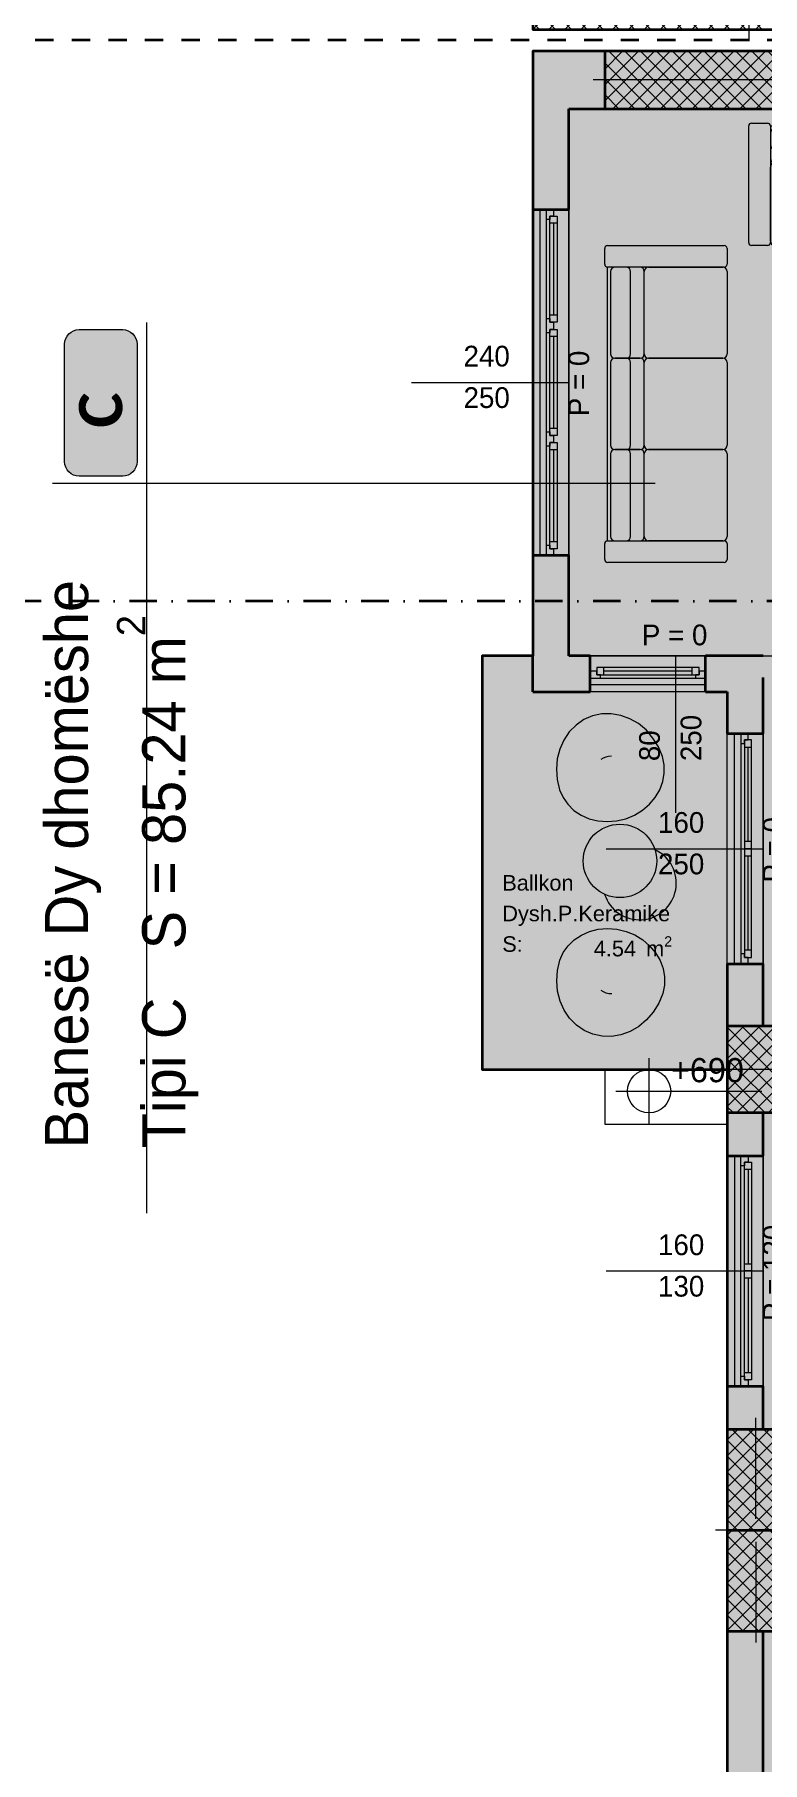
# Model space of a CAD drawing. Header units: millimetres. Extents: x 172821 to 253959, y -36092 to 17885.
# Drawn here: x 197003 to 202056, y -22148 to -10151 of the extents above; entities that cross this region are included whole.
import ezdxf
from ezdxf.enums import TextEntityAlignment as Align

# ---------------------------------------------------------------- set-up
doc = ezdxf.new("R2010")
doc.units = ezdxf.units.MM
doc.header["$MEASUREMENT"] = 0
doc.linetypes.add('Dashed', pattern=[254, 127, -127])
doc.linetypes.add('Dot & Dashed', pattern=[402.166657, 190.5, -105.833333, 0, -105.833324])
for name, color, linetype, lineweight in [('2D Drafting - General_Pen_No__6', 5, 'Continuous', 35), ('A - Fasada Ventiluese_Pen_No__1', 7, 'Continuous', 13), ('A - Fill zone_Pen_No__101', 252, 'Continuous', 13), ('A - Fill zone_Pen_No__2', 8, 'Continuous', 15), ('A - Fill zone_Pen_No__22', 8, 'Continuous', 35), ('A - Mobilimi_Pen_No__101', 252, 'Continuous', 13), ('A - Mobilimi_Pen_No__18', 9, 'Continuous', 15), ('A - Muret_Pen_No__22', 8, 'Continuous', 35), ('A - Pllaka meskatit_Pen_No__121', 255, 'Continuous', 0), ('A - Pllaka meskatit_Pen_No__22', 8, 'Continuous', 35), ('A - Shtyllat_Pen_No__101', 252, 'Continuous', 13), ('A - Shtyllat_Pen_No__22', 8, 'Continuous', 35), ('Annotation - Text_Pen_No__10', 134, 'Continuous', 18), ('ARCHICAD Windows_Pen_No__101', 252, 'Continuous', 13), ('ARCHICAD Windows_Pen_No__22', 8, 'Continuous', 35), ('ARCHICAD Zone Stamps_Pen_No__101', 252, 'Continuous', 13)]:
    doc.layers.add(name, color=color, linetype=linetype, lineweight=lineweight)
for name, color, linetype, lineweight, true_color in [('2D Drafting - General_Pen_No__61', 7, 'Continuous', 20, 0x6a6a6a), ('A - Dimensionimi_Pen_No__156', 7, 'Continuous', 20, 0x54689e), ('A - Fill zone_Pen_No__102', 7, 'Continuous', 13, 0xcccccc), ('A - Fill zone_Pen_No__109', 7, 'Continuous', 13, 0xb4e4dc), ('A - Fill zone_Pen_No__255', 7, 'Continuous', 13, 0xe8e8e8), ('A - Muret_Pen_No__82', 7, 'Continuous', 20, 0xaaaaaa), ('ARCHICAD Window Markers_Pen_No__111', 7, 'Continuous', 13, 0xccccff), ('ARCHICAD Windows_Pen_No__102', 7, 'Continuous', 13, 0xcccccc), ('Marker - Section_Pen_No__8', 7, 'Continuous', 35, 0xa80f02), ('Model Unit - Zone_Pen_No__102', 7, 'Continuous', 13, 0xcccccc)]:
    doc.layers.add(name, color=color, linetype=linetype, lineweight=lineweight, true_color=true_color)
for name, color, linetype in [('A - Muret', 7, 'Continuous'), ('A - Pllaka meskatit', 7, 'Continuous'), ('A - Shtyllat', 7, 'Continuous'), ('ARCHICAD Window Markers', 7, 'Continuous'), ('ARCHICAD Windows', 7, 'Continuous'), ('Marker - Section', 7, 'Continuous'), ('Model Unit - Zone', 7, 'Continuous')]:
    doc.layers.add(name, color=color, linetype=linetype)
doc.styles.add('GENERATED_STYLE_1', font='GOTHIC.TTF')
doc.styles.add('GENERATED_STYLE_2', font='arial.ttf')
doc.styles.add('GENERATED_STYLE_5', font='calibri.ttf')
pattern_1 = [(45, (0, 0), (-55.154327, 55.154327), []), (135, (0, 0), (55.154327, 55.154327), [])]

# ---------------------------------------------------------------- blocks, each defined once
blk = doc.blocks.new('Slab_2', base_point=(200111, -17336))
at = {"layer": 'A - Pllaka meskatit_Pen_No__121', "color": 255, "linetype": 'Continuous', "lineweight": 0, "flags": 128}
blk.add_lwpolyline([(200111, -17336), (201811, -17336), (201811, -27491), (208931, -27491), (208931, -25185), (213281, -25185), (213281, -24348), (216161, -24348), (219611, -24348), (219611, -19536), (219611, -17236), (219611, -15266), (220011, -15266), (220011, -11609), (218411, -11609), (218411, -10266), (200461, -10266), (200461, -14466), (200111, -14466)], close=True, dxfattribs=at)
blk = doc.blocks.new('Ballkon_Dysh.P.Keramike_12', base_point=(200821, -16220))
at = {"layer": 'ARCHICAD Zone Stamps_Pen_No__101', "color": 252, "lineweight": 13, "insert": (200885, -16412), "char_height": 108, "attachment_point": 1, "style": 'GENERATED_STYLE_2'}
blk.add_mtext('\\A1;{\\pql;\\pt0,6060;\\fArial|b0|i0|c0|p34;4.54\\fArial|b0|i0|c0|p34;\\A1{\\H.66x;\\S^  ;}\\fArial|b0|i0|c0|p34; m\\fArial|b0|i0|c0|p34;\\A1{\\H.66x;\\S2^  ;}}', dxfattribs=at)
at = {"layer": 'ARCHICAD Zone Stamps_Pen_No__101', "color": 252, "lineweight": 13, "style": 'GENERATED_STYLE_2'}
for tag, p in [('ROOM_NAME', (200250, -15987)), ('DUMMY_849', (201391, -15963)), ('DUMMY_850', (201391, -16175)), ('ROOM_NUMBER', (200250, -16200)), ('measuredAreaCode', (200250, -16412))]:
    blk.add_attdef(tag, text='', height=108, dxfattribs=at).set_placement(p, align=Align.TOP_LEFT)
blk = doc.blocks.new('Slab_6', base_point=(200111, -17336))
at = {"layer": 'A - Pllaka meskatit_Pen_No__22', "color": 8, "linetype": 'Continuous', "lineweight": 35, "flags": 128}
blk.add_lwpolyline([(200111, -17336), (201811, -17336), (201811, -27491), (208931, -27491), (208931, -25185), (213281, -25185), (213281, -24348), (216161, -24348), (219611, -24348), (219611, -19536), (219611, -17236), (219611, -15266), (220011, -15266), (220011, -11609), (218411, -11609), (218411, -10266), (200461, -10266), (200461, -14466), (200111, -14466)], close=True, dxfattribs=at)
blk = doc.blocks.new('Wall_58', base_point=(200461, -10266))
at = {"layer": 'A - Muret_Pen_No__82', "linetype": 'Continuous', "lineweight": 0, "true_color": 0xd4d4d4}
for points in [[(200711, -10666), (200461, -10266), (200461, -10666)], [(200461, -10266), (200711, -10666), (200711, -10266)], [(200711, -10666), (200961, -10666), (200961, -10266), (200711, -10266)]]:
    blk.add_hatch(color=254, dxfattribs=at).paths.add_polyline_path(points)
at = {"layer": 'A - Muret_Pen_No__22', "color": 8, "linetype": 'Continuous', "lineweight": 35, "flags": 128}
for points in [[(200461, -10266), (200461, -10666)], [(200961, -10266), (200461, -10266)], [(200711, -10666), (200961, -10666)]]:
    blk.add_lwpolyline(points, dxfattribs=at)
blk = doc.blocks.new('Double Sash Window 25')
at = {"layer": 'ARCHICAD Windows_Pen_No__101', "color": 252, "linetype": 'Continuous', "lineweight": 13}
for p, q in [((-800, 105), (800, 105)), ((800, 105), (-800, 105)), ((-800, 105), (-800, -95)), ((-800, 0), (-800, 105)), ((-800, 0), (-755, 0)), ((-800, -50), (-800, 0)), ((-800, -50), (-800, 0)), ((-755, 25), (-705, 25)), ((-755, -25), (-755, 25)), ((-755, 0), (-755, -25)), ((-705, 25), (-50, 25)), ((-705, 25), (-705, -25)), ((-705, 25), (-50, 25)), ((-705, 0), (-50, 0)), ((-50, -25), (-50, 25)), ((-50, 25), (0, 25)), ((0, 25), (0, -25)), ((0, 25), (50, 25)), ((0, -25), (0, 25)), ((50, 25), (705, 25)), ((50, 25), (50, -25)), ((50, 25), (705, 25)), ((50, 0), (705, 0)), ((705, -25), (705, 25)), ((705, 25), (755, 25)), ((755, 25), (755, -25)), ((755, -25), (755, 0)), ((755, 0), (800, 0)), ((800, -95), (800, 105)), ((800, 0), (800, 105)), ((800, -50), (800, 0)), ((800, -50), (800, 0)), ((-730, -50), (-800, -50)), ((-800, -145), (-800, -50)), ((-800, -95), (800, -95)), ((-755, -25), (-730, -25)), ((-705, -25), (-755, -25)), ((-730, -25), (-730, -50)), ((0, -50), (-730, -50)), ((-50, -25), (-705, -25)), ((0, -25), (-50, -25)), ((50, -25), (0, -25)), ((730, -50), (0, -50)), ((705, -25), (50, -25)), ((755, -25), (705, -25)), ((730, -50), (730, -25)), ((730, -25), (755, -25)), ((800, -50), (730, -50)), ((800, -145), (800, -50)), ((-800, -145), (800, -145))]:
    blk.add_line(p, q, dxfattribs=at)
blk = doc.blocks.new('W Marker 25_18')
at = {"layer": 'ARCHICAD Window Markers_Pen_No__111', "color": 254, "linetype": 'Continuous', "lineweight": 13, "true_color": 0xccccff}
blk.add_line((0, -1090), (0, 0), dxfattribs=at)
at = {"layer": 'ARCHICAD Window Markers_Pen_No__111', "color": 254, "lineweight": 13, "true_color": 0xccccff, "char_height": 144, "attachment_point": 7, "style": 'GENERATED_STYLE_1'}
for s, insert, rotation in [('\\A1;{\\pql;\\pt0;\\fCentury Gothic|b0|i0|c0|p34;P = 120\\fCentury Gothic|b0|i0|c0|p34;\\A1{\\H.66x;\\S^  ;}\\fCentury Gothic|b0|i0|c0|p34;\\fCentury Gothic|b0|i0|c0|p34;}', (348, 184), 180), ('\\A1;{\\pql;\\pt0;\\fCentury Gothic|b0|i0|c0|p34;160\\fCentury Gothic|b0|i0|c0|p34;\\A1{\\H.66x;\\S^  ;}\\fCentury Gothic|b0|i0|c0|p34;\\fCentury Gothic|b0|i0|c0|p34;}', (-68, -730), 90), ('\\A1;{\\pql;\\pt0;\\fCentury Gothic|b0|i0|c0|p34;130\\fCentury Gothic|b0|i0|c0|p34;\\A1{\\H.66x;\\S^  ;}\\fCentury Gothic|b0|i0|c0|p34;\\fCentury Gothic|b0|i0|c0|p34;}', (220, -730), 90)]:
    blk.add_mtext(s, dxfattribs=dict(at, insert=insert, rotation=rotation))
blk = doc.blocks.new('W Marker 25_19')
at = {"layer": 'ARCHICAD Window Markers_Pen_No__111', "color": 254, "linetype": 'Continuous', "lineweight": 13, "true_color": 0xccccff}
blk.add_line((0, -1090), (0, 0), dxfattribs=at)
at = {"layer": 'ARCHICAD Window Markers_Pen_No__111', "color": 254, "lineweight": 13, "true_color": 0xccccff, "char_height": 144, "attachment_point": 7, "style": 'GENERATED_STYLE_1'}
for s, insert, rotation in [('\\A1;{\\pql;\\pt0;\\fCentury Gothic|b0|i0|c0|p34;P = 0\\fCentury Gothic|b0|i0|c0|p34;\\A1{\\H.66x;\\S^  ;}\\fCentury Gothic|b0|i0|c0|p34;\\fCentury Gothic|b0|i0|c0|p34;}', (235, 184), 180), ('\\A1;{\\pql;\\pt0;\\fCentury Gothic|b0|i0|c0|p34;160\\fCentury Gothic|b0|i0|c0|p34;\\A1{\\H.66x;\\S^  ;}\\fCentury Gothic|b0|i0|c0|p34;\\fCentury Gothic|b0|i0|c0|p34;}', (-68, -730), 90), ('\\A1;{\\pql;\\pt0;\\fCentury Gothic|b0|i0|c0|p34;250\\fCentury Gothic|b0|i0|c0|p34;\\A1{\\H.66x;\\S^  ;}\\fCentury Gothic|b0|i0|c0|p34;\\fCentury Gothic|b0|i0|c0|p34;}', (220, -730), 90)]:
    blk.add_mtext(s, dxfattribs=dict(at, insert=insert, rotation=rotation))
blk = doc.blocks.new('Wall_77', base_point=(201811, -14466))
at = {"layer": 'A - Muret_Pen_No__82', "linetype": 'Continuous', "lineweight": 0, "true_color": 0xd4d4d4}
for points in [[(201811, -14716), (202061, -14466), (201811, -14466)], [(201811, -14716), (202061, -14716), (202061, -14466)], [(202061, -14716), (201811, -14716), (201811, -15004), (202061, -15004)], [(201811, -17036), (202061, -17036), (202061, -16604), (201811, -16604)], [(202061, -17636), (201811, -17636), (201811, -17936), (202061, -17936)], [(201811, -19836), (202061, -19836), (202061, -19536), (201811, -19536)], [(201811, -24581), (202061, -24581), (202061, -21236), (201811, -21236)]]:
    blk.add_hatch(color=254, dxfattribs=at).paths.add_polyline_path(points)
at = {"layer": 'A - Muret_Pen_No__22', "color": 8, "linetype": 'Continuous', "lineweight": 35}
for p, q in [((201811, -15004), (201906, -15004)), ((201906, -15004), (201956, -15004)), ((201956, -15004), (202061, -15004)), ((201811, -16604), (201906, -16604)), ((201906, -16604), (201956, -16604)), ((201956, -16604), (202061, -16604)), ((201811, -17936), (201906, -17936)), ((201906, -17936), (201956, -17936)), ((201956, -17936), (202061, -17936)), ((201811, -19536), (201906, -19536)), ((201906, -19536), (201956, -19536)), ((201956, -19536), (202061, -19536))]:
    blk.add_line(p, q, dxfattribs=at)
at = {"layer": 'A - Muret_Pen_No__22', "color": 8, "linetype": 'Continuous', "lineweight": 35, "flags": 128}
for points in [[(202061, -14466), (201811, -14466)], [(202061, -15004), (202061, -14616)], [(201811, -14716), (201811, -15004)], [(201811, -16604), (201811, -17036)], [(202061, -17036), (202061, -16604)], [(201811, -17636), (201811, -17936)], [(202061, -17936), (202061, -17636)], [(201811, -19536), (201811, -19836)], [(202061, -19836), (202061, -19536)], [(201811, -21236), (201811, -24581)], [(202061, -24581), (202061, -21236)]]:
    blk.add_lwpolyline(points, dxfattribs=at)
at = {"layer": 'ARCHICAD Window Markers', "color": 254, "lineweight": 13, "true_color": 0xccccff, "rotation": 270}
for name, p in [('W Marker 25_19', (202061, -15804)), ('W Marker 25_18', (202061, -18736))]:
    blk.add_blockref(name, p, dxfattribs=at)
at = {"layer": 'ARCHICAD Windows_Pen_No__101', "color": 252, "linetype": 'Continuous', "lineweight": 13, "xscale": -1, "zscale": 1000, "rotation": 270}
blk.add_blockref('Double Sash Window 25', (201956, -15804), dxfattribs=at)
at = {"layer": 'ARCHICAD Windows_Pen_No__101', "color": 252, "linetype": 'Continuous', "lineweight": 13, "zscale": 1000, "rotation": 270}
blk.add_blockref('Double Sash Window 25', (201956, -18736), dxfattribs=at)
blk = doc.blocks.new('Window 25')
at = {"layer": 'ARCHICAD Windows_Pen_No__101', "color": 252, "linetype": 'Continuous', "lineweight": 13}
for p, q in [((-400, 105), (400, 105)), ((-400, 0), (-355, 0)), ((-355, 25), (-305, 25)), ((-355, -25), (-355, 25)), ((-355, 0), (-355, -25)), ((-305, 25), (-305, -25)), ((-305, 25), (305, 25)), ((-305, 0), (305, 0)), ((305, -25), (305, 25)), ((305, 25), (355, 25)), ((355, 25), (355, -25)), ((355, -25), (355, 0)), ((355, 0), (400, 0)), ((-330, -50), (-400, -50)), ((-355, -25), (-330, -25)), ((-305, -25), (-355, -25)), ((-330, -25), (-330, -50)), ((305, -25), (-305, -25)), ((355, -25), (305, -25)), ((330, -50), (330, -25)), ((330, -25), (355, -25)), ((400, -50), (330, -50)), ((-400, -145), (400, -145))]:
    blk.add_line(p, q, dxfattribs=at)
at = {"layer": 'ARCHICAD Windows_Pen_No__102', "color": 254, "linetype": 'Continuous', "lineweight": 13, "true_color": 0xcccccc}
for p, q in [((400, 105), (-400, 105)), ((-400, 105), (-400, -95)), ((-305, 25), (305, 25)), ((400, -95), (400, 105)), ((-400, -95), (400, -95)), ((330, -50), (-330, -50))]:
    blk.add_line(p, q, dxfattribs=at)
at = {"layer": 'ARCHICAD Windows_Pen_No__22', "color": 8, "linetype": 'Continuous', "lineweight": 35}
for p, q in [((-400, 0), (-400, 105)), ((-400, -50), (-400, 0)), ((-400, -50), (-400, 0)), ((400, 0), (400, 105)), ((400, -50), (400, 0)), ((400, -50), (400, 0)), ((-400, -145), (-400, -50)), ((400, -145), (400, -50))]:
    blk.add_line(p, q, dxfattribs=at)
blk = doc.blocks.new('W Marker 25_27')
at = {"layer": 'ARCHICAD Window Markers_Pen_No__111', "color": 254, "linetype": 'Continuous', "lineweight": 13, "true_color": 0xccccff}
blk.add_line((-193, 840), (-193, -250), dxfattribs=at)
at = {"layer": 'ARCHICAD Window Markers_Pen_No__111', "color": 254, "lineweight": 13, "true_color": 0xccccff, "char_height": 144, "attachment_point": 7, "style": 'GENERATED_STYLE_1'}
for s, insert, rotation in [('\\A1;{\\pql;\\pt0;\\fCentury Gothic|b0|i0|c0|p34;250\\fCentury Gothic|b0|i0|c0|p34;\\A1{\\H.66x;\\S^  ;}\\fCentury Gothic|b0|i0|c0|p34;\\fCentury Gothic|b0|i0|c0|p34;}', (-413, 480), 270), ('\\A1;{\\pql;\\pt0;\\fCentury Gothic|b0|i0|c0|p34;80\\fCentury Gothic|b0|i0|c0|p34;\\A1{\\H.66x;\\S^  ;}\\fCentury Gothic|b0|i0|c0|p34;\\fCentury Gothic|b0|i0|c0|p34;}', (-125, 480), 270), ('\\A1;{\\pql;\\pt0;\\fCentury Gothic|b0|i0|c0|p34;P = 0\\fCentury Gothic|b0|i0|c0|p34;\\A1{\\H.66x;\\S^  ;}\\fCentury Gothic|b0|i0|c0|p34;\\fCentury Gothic|b0|i0|c0|p34;}', (42, -282), 180)]:
    blk.add_mtext(s, dxfattribs=dict(at, insert=insert, rotation=rotation))
blk = doc.blocks.new('Wall_78', base_point=(201811, -14466))
at = {"layer": 'A - Muret_Pen_No__82', "linetype": 'Continuous', "lineweight": 0, "true_color": 0xd4d4d4}
for points in [[(200461, -14466), (200461, -14716), (200711, -14466)], [(200711, -14466), (200461, -14716), (200711, -14716)], [(200711, -14716), (200861, -14716), (200861, -14466), (200711, -14466)], [(201661, -14716), (201811, -14716), (201811, -14466), (201661, -14466)]]:
    blk.add_hatch(color=254, dxfattribs=at).paths.add_polyline_path(points)
at = {"layer": 'A - Muret_Pen_No__22', "color": 8, "linetype": 'Continuous', "lineweight": 35}
for p, q in [((200861, -14571), (200861, -14466)), ((201661, -14571), (201661, -14466)), ((200861, -14621), (200861, -14571)), ((200861, -14716), (200861, -14621)), ((201661, -14621), (201661, -14571)), ((201661, -14716), (201661, -14621))]:
    blk.add_line(p, q, dxfattribs=at)
at = {"layer": 'A - Muret_Pen_No__22', "color": 8, "linetype": 'Continuous', "lineweight": 35, "flags": 128}
for points in [[(200461, -14716), (200461, -14466)], [(200861, -14466), (200711, -14466)], [(201811, -14466), (201661, -14466)], [(200461, -14716), (200861, -14716)], [(201661, -14716), (201811, -14716)]]:
    blk.add_lwpolyline(points, dxfattribs=at)
at = {"layer": 'ARCHICAD Window Markers', "color": 254, "lineweight": 13, "true_color": 0xccccff, "rotation": 180}
blk.add_blockref('W Marker 25_27', (201261, -14716), dxfattribs=at)
at = {"layer": 'ARCHICAD Windows', "color": 21, "linetype": 'Continuous', "lineweight": 18, "true_color": 0xff9955, "xscale": -1, "zscale": 1000}
blk.add_blockref('Window 25', (201261, -14571), dxfattribs=at)
blk = doc.blocks.new('Triple Window 25')
at = {"layer": 'ARCHICAD Windows_Pen_No__101', "color": 252, "linetype": 'Continuous', "lineweight": 13}
for p, q in [((-1200, 105), (1200, 105)), ((-1200, 0), (-1155, 0)), ((-1155, 25), (-1105, 25)), ((-1155, -25), (-1155, 25)), ((-1155, 0), (-1155, -25)), ((-1105, 25), (-1105, -25)), ((-1105, 25), (-468, 25)), ((-1105, 0), (-468, 0)), ((-468, -25), (-468, 25)), ((-468, 25), (-418, 25)), ((-418, 25), (-418, -25)), ((-418, -25), (-418, 0)), ((-418, 0), (-393, 0)), ((-393, 0), (-368, 0)), ((-368, 25), (-318, 25)), ((-368, -25), (-368, 25)), ((-368, 0), (-368, -25)), ((-318, 25), (-318, -25)), ((-318, 25), (318, 25)), ((-318, 0), (318, 0)), ((318, -25), (318, 25)), ((318, 25), (368, 25)), ((368, 25), (368, -25)), ((368, -25), (368, 0)), ((368, 0), (393, 0)), ((393, 0), (418, 0)), ((418, 25), (468, 25)), ((418, -25), (418, 25)), ((418, 0), (418, -25)), ((468, 25), (468, -25)), ((468, 25), (1105, 25)), ((468, 0), (1105, 0)), ((1105, -25), (1105, 25)), ((1105, 25), (1155, 25)), ((1155, 25), (1155, -25)), ((1155, -25), (1155, 0)), ((1155, 0), (1200, 0)), ((-1130, -50), (-1200, -50)), ((-1155, -25), (-1130, -25)), ((-1105, -25), (-1155, -25)), ((-1130, -25), (-1130, -50)), ((-468, -25), (-1105, -25)), ((-418, -25), (-468, -25)), ((-443, -50), (-443, -25)), ((-443, -25), (-418, -25)), ((-393, -50), (-443, -50)), ((-343, -50), (-393, -50)), ((-368, -25), (-343, -25)), ((-318, -25), (-368, -25)), ((-343, -25), (-343, -50)), ((318, -25), (-318, -25)), ((368, -25), (318, -25)), ((343, -50), (343, -25)), ((343, -25), (368, -25)), ((393, -50), (343, -50)), ((443, -50), (393, -50)), ((418, -25), (443, -25)), ((468, -25), (418, -25)), ((443, -25), (443, -50)), ((1105, -25), (468, -25)), ((1155, -25), (1105, -25)), ((1130, -50), (1130, -25)), ((1130, -25), (1155, -25)), ((1200, -50), (1130, -50)), ((-1200, -145), (1200, -145))]:
    blk.add_line(p, q, dxfattribs=at)
at = {"layer": 'ARCHICAD Windows_Pen_No__102', "color": 254, "linetype": 'Continuous', "lineweight": 13, "true_color": 0xcccccc}
for p, q in [((1200, 105), (-1200, 105)), ((-1200, 105), (-1200, -95)), ((-1105, 25), (-468, 25)), ((-318, 25), (318, 25)), ((468, 25), (1105, 25)), ((1200, -95), (1200, 105)), ((-1200, -95), (1200, -95)), ((-443, -50), (-1130, -50)), ((343, -50), (-343, -50)), ((1130, -50), (443, -50))]:
    blk.add_line(p, q, dxfattribs=at)
at = {"layer": 'ARCHICAD Windows_Pen_No__22', "color": 8, "linetype": 'Continuous', "lineweight": 35}
for p, q in [((-1200, 0), (-1200, 105)), ((-1200, -50), (-1200, 0)), ((-1200, -50), (-1200, 0)), ((1200, 0), (1200, 105)), ((1200, -50), (1200, 0)), ((1200, -50), (1200, 0)), ((-1200, -145), (-1200, -50)), ((1200, -145), (1200, -50))]:
    blk.add_line(p, q, dxfattribs=at)
blk = doc.blocks.new('W Marker 25_25')
at = {"layer": 'ARCHICAD Window Markers_Pen_No__111', "color": 254, "linetype": 'Continuous', "lineweight": 13, "true_color": 0xccccff}
blk.add_line((0, -1090), (0, 0), dxfattribs=at)
at = {"layer": 'ARCHICAD Window Markers_Pen_No__111', "color": 254, "lineweight": 13, "true_color": 0xccccff, "char_height": 144, "attachment_point": 7, "style": 'GENERATED_STYLE_1'}
for s, insert, rotation in [('\\A1;{\\pql;\\pt0;\\fCentury Gothic|b0|i0|c0|p34;P = 0\\fCentury Gothic|b0|i0|c0|p34;\\A1{\\H.66x;\\S^  ;}\\fCentury Gothic|b0|i0|c0|p34;\\fCentury Gothic|b0|i0|c0|p34;}', (235, 184), 180), ('\\A1;{\\pql;\\pt0;\\fCentury Gothic|b0|i0|c0|p34;240\\fCentury Gothic|b0|i0|c0|p34;\\A1{\\H.66x;\\S^  ;}\\fCentury Gothic|b0|i0|c0|p34;\\fCentury Gothic|b0|i0|c0|p34;}', (-68, -730), 90), ('\\A1;{\\pql;\\pt0;\\fCentury Gothic|b0|i0|c0|p34;250\\fCentury Gothic|b0|i0|c0|p34;\\A1{\\H.66x;\\S^  ;}\\fCentury Gothic|b0|i0|c0|p34;\\fCentury Gothic|b0|i0|c0|p34;}', (220, -730), 90)]:
    blk.add_mtext(s, dxfattribs=dict(at, insert=insert, rotation=rotation))
blk = doc.blocks.new('Wall_117', base_point=(200461, -10266))
at = {"layer": 'A - Muret_Pen_No__82', "linetype": 'Continuous', "lineweight": 0, "true_color": 0xd4d4d4}
for points in [[(200461, -11366), (200711, -11366), (200711, -10666), (200461, -10666)], [(200461, -14466), (200711, -14466), (200711, -13766), (200461, -13766)]]:
    blk.add_hatch(color=254, dxfattribs=at).paths.add_polyline_path(points)
at = {"layer": 'A - Muret_Pen_No__22', "color": 8, "linetype": 'Continuous', "lineweight": 35}
for p, q in [((200461, -11366), (200556, -11366)), ((200556, -11366), (200606, -11366)), ((200606, -11366), (200711, -11366)), ((200461, -13766), (200556, -13766)), ((200556, -13766), (200606, -13766)), ((200606, -13766), (200711, -13766))]:
    blk.add_line(p, q, dxfattribs=at)
at = {"layer": 'A - Muret_Pen_No__22', "color": 8, "linetype": 'Continuous', "lineweight": 35, "flags": 128}
for points in [[(200461, -10666), (200461, -11366)], [(200711, -11366), (200711, -10666)], [(200461, -13766), (200461, -14466)], [(200711, -14466), (200711, -13766)]]:
    blk.add_lwpolyline(points, dxfattribs=at)
at = {"layer": 'ARCHICAD Window Markers', "color": 254, "lineweight": 13, "true_color": 0xccccff, "rotation": 270}
blk.add_blockref('W Marker 25_25', (200711, -12566), dxfattribs=at)
at = {"layer": 'ARCHICAD Windows', "color": 252, "linetype": 'Continuous', "lineweight": 13, "zscale": 1000, "rotation": 270}
blk.add_blockref('Triple Window 25', (200606, -12566), dxfattribs=at)
blk = doc.blocks.new('Column_18', base_point=(202211, -17336))
at = {"layer": 'A - Shtyllat_Pen_No__101', "linetype": 'Continuous', "lineweight": 13}
h = blk.add_hatch(dxfattribs=at)
h.set_pattern_fill('Concrete_Block', color=252, style=0, pattern_type=2)
h.set_pattern_definition(pattern_1)
h.paths.add_polyline_path([(201811, -17036), (201811, -17636), (202611, -17636), (202611, -17036)])
at = {"layer": 'A - Shtyllat_Pen_No__101', "color": 252, "linetype": 'Continuous', "lineweight": 13}
for p, q in [((202211, -17256), (202211, -16956)), ((202131, -17336), (201731, -17336)), ((202291, -17336), (202691, -17336)), ((202211, -17416), (202211, -17716))]:
    blk.add_line(p, q, dxfattribs=at)
blk.add_point((202211, -17336), dxfattribs=at)
at = {"layer": 'A - Shtyllat_Pen_No__22', "color": 8, "linetype": 'Continuous', "lineweight": 35, "flags": 128}
blk.add_lwpolyline([(201811, -17036), (201811, -17636), (202611, -17636), (202611, -17036)], close=True, dxfattribs=at)
blk = doc.blocks.new('Column_20', base_point=(201961, -9916))
at = {"layer": 'A - Shtyllat_Pen_No__101', "linetype": 'Continuous', "lineweight": 13}
h = blk.add_hatch(dxfattribs=at)
h.set_pattern_fill('Concrete_Block', color=252, style=0, pattern_type=2)
h.set_pattern_definition(pattern_1)
h.paths.add_polyline_path([(203461, -10116), (203461, -9716), (200461, -9716), (200461, -10116)])
at = {"layer": 'A - Shtyllat_Pen_No__101', "color": 252, "linetype": 'Continuous', "lineweight": 13}
for p, q in [((201961, -9836), (201961, -9636)), ((201881, -9916), (200381, -9916)), ((202041, -9916), (203541, -9916)), ((201961, -9996), (201961, -10196))]:
    blk.add_line(p, q, dxfattribs=at)
blk.add_point((201961, -9916), dxfattribs=at)
at = {"layer": 'A - Shtyllat_Pen_No__22', "color": 8, "linetype": 'Continuous', "lineweight": 35, "flags": 128}
blk.add_lwpolyline([(203461, -10116), (203461, -9716), (200461, -9716), (200461, -10116)], close=True, dxfattribs=at)
blk = doc.blocks.new('Column_26', base_point=(202211, -10466))
at = {"layer": 'A - Shtyllat_Pen_No__101', "linetype": 'Continuous', "lineweight": 13}
h = blk.add_hatch(dxfattribs=at)
h.set_pattern_fill('Concrete_Block', color=252, style=0, pattern_type=2)
h.set_pattern_definition(pattern_1)
h.paths.add_polyline_path([(203461, -10666), (203461, -10266), (200961, -10266), (200961, -10666)])
at = {"layer": 'A - Shtyllat_Pen_No__101', "color": 252, "linetype": 'Continuous', "lineweight": 13}
for p, q in [((202211, -10386), (202211, -10186)), ((202131, -10466), (200881, -10466)), ((202211, -10546), (202211, -10746)), ((202291, -10466), (203541, -10466))]:
    blk.add_line(p, q, dxfattribs=at)
blk.add_point((202211, -10466), dxfattribs=at)
at = {"layer": 'A - Shtyllat_Pen_No__22', "color": 8, "linetype": 'Continuous', "lineweight": 35, "flags": 128}
blk.add_lwpolyline([(203461, -10666), (203461, -10266), (200961, -10266), (200961, -10666)], close=True, dxfattribs=at)
blk = doc.blocks.new('Column_31', base_point=(202011, -20536))
at = {"layer": 'A - Shtyllat_Pen_No__101', "linetype": 'Continuous', "lineweight": 13}
h = blk.add_hatch(dxfattribs=at)
h.set_pattern_fill('Concrete_Block', color=252, style=0, pattern_type=2)
h.set_pattern_definition(pattern_1)
h.paths.add_polyline_path([(201811, -21236), (202211, -21236), (202211, -19836), (201811, -19836)])
at = {"layer": 'A - Shtyllat_Pen_No__101', "color": 252, "linetype": 'Continuous', "lineweight": 13}
for p, q in [((202011, -20456), (202011, -19756)), ((201931, -20536), (201731, -20536)), ((202011, -20616), (202011, -21316)), ((202091, -20536), (202291, -20536))]:
    blk.add_line(p, q, dxfattribs=at)
blk.add_point((202011, -20536), dxfattribs=at)
at = {"layer": 'A - Shtyllat_Pen_No__22', "color": 8, "linetype": 'Continuous', "lineweight": 35, "flags": 128}
blk.add_lwpolyline([(201811, -21236), (202211, -21236), (202211, -19836), (201811, -19836)], close=True, dxfattribs=at)
blk = doc.blocks.new('Bean Bag 24')
at = {"layer": 'A - Mobilimi_Pen_No__18', "color": 9, "linetype": 'Continuous', "lineweight": 15}
for p, q in [((247, 725), (187, 694)), ((310, 744), (247, 725)), ((375, 750), (310, 744)), ((440, 744), (375, 750)), ((503, 725), (440, 744)), ((562, 694), (503, 725)), ((88, 601), (50, 541)), ((134, 652), (88, 601)), ((187, 694), (134, 652)), ((616, 652), (562, 694)), ((662, 601), (616, 652)), ((700, 541), (662, 601)), ((50, 541), (23, 475)), ((727, 475), (700, 541)), ((6, 405), (0, 332)), ((23, 475), (6, 405)), ((744, 405), (727, 475)), ((750, 332), (744, 405)), ((0, 332), (6, 274)), ((6, 274), (23, 219)), ((727, 219), (744, 274)), ((744, 274), (750, 332)), ((23, 219), (50, 166)), ((50, 166), (88, 119)), ((662, 119), (700, 166)), ((700, 166), (727, 219)), ((88, 119), (134, 78)), ((134, 78), (187, 45)), ((187, 45), (247, 20)), ((247, 20), (310, 5)), ((310, 5), (375, 0)), ((375, 0), (440, 5)), ((440, 5), (503, 20)), ((503, 20), (562, 45)), ((562, 45), (616, 78)), ((616, 78), (662, 119))]:
    blk.add_line(p, q, dxfattribs=at)
blk.add_arc((375, 338), 112, 70, 110, dxfattribs=at)
blk = doc.blocks.new('Sofa 25')
at = {"layer": 'A - Mobilimi_Pen_No__18', "color": 9, "linetype": 'Continuous', "lineweight": 15}
for p, q in [((20, 850), (130, 850)), ((2070, 850), (2180, 850)), ((0, 20), (0, 830)), ((150, 830), (150, 20)), ((150, 830), (2050, 830)), ((150, 780), (150, 605)), ((753, 810), (180, 810)), ((783, 605), (783, 780)), ((783, 780), (783, 605)), ((1387, 810), (813, 810)), ((1417, 605), (1417, 780)), ((1417, 780), (1417, 605)), ((2020, 810), (1447, 810)), ((2050, 20), (2050, 830)), ((2050, 605), (2050, 780)), ((2200, 830), (2200, 20)), ((180, 670), (753, 670)), ((813, 670), (1387, 670)), ((1447, 670), (2020, 670)), ((150, 30), (150, 545)), ((180, 575), (753, 575)), ((180, 575), (753, 575)), ((783, 545), (783, 30)), ((783, 30), (783, 545)), ((813, 575), (1387, 575)), ((813, 575), (1387, 575)), ((1417, 545), (1417, 30)), ((1417, 30), (1417, 545)), ((1447, 575), (2020, 575)), ((1447, 575), (2020, 575)), ((2050, 545), (2050, 30)), ((130, 0), (20, 0)), ((753, 0), (180, 0)), ((1387, 0), (813, 0)), ((2020, 0), (1447, 0)), ((2180, 0), (2070, 0))]:
    blk.add_line(p, q, dxfattribs=at)
for centre, radius, start, end in [((20, 830), 20, 90, 180), ((130, 830), 20, 0, 90), ((2070, 830), 20, 90, 180), ((2180, 830), 20, 0, 90), ((180, 780), 30, 90, 180), ((753, 780), 30, 0, 90), ((813, 780), 30, 90, 180), ((1387, 780), 30, 0, 90), ((1447, 780), 30, 90, 180), ((2020, 780), 30, 0, 90), ((180, 700), 30, 180, 270), ((180, 605), 30, 180, 270), ((753, 700), 30, 270, 0), ((753, 605), 30, 270, 0), ((813, 700), 30, 180, 270), ((813, 605), 30, 180, 270), ((1387, 700), 30, 270, 0), ((1387, 605), 30, 270, 0), ((1447, 700), 30, 180, 270), ((1447, 605), 30, 180, 270), ((2020, 700), 30, 270, 0), ((2020, 605), 30, 270, 0), ((180, 545), 30, 90, 180), ((753, 545), 30, 0, 90), ((813, 545), 30, 90, 180), ((1387, 545), 30, 0, 90), ((1447, 545), 30, 90, 180), ((2020, 545), 30, 0, 90), ((20, 20), 20, 180, 270), ((130, 20), 20, 270, 0), ((180, 30), 30, 180, 270), ((753, 30), 30, 270, 0), ((813, 30), 30, 180, 270), ((1387, 30), 30, 270, 0), ((1447, 30), 30, 180, 270), ((2020, 30), 30, 270, 0), ((2070, 20), 20, 180, 270), ((2180, 20), 20, 270, 0)]:
    blk.add_arc(centre, radius, start, end, dxfattribs=at)
blk = doc.blocks.new('Cutting Plane_3', base_point=(234237, -14086))
at = {"layer": 'Marker - Section_Pen_No__8', "color": 14, "linetype": 'Dot & Dashed', "lineweight": 35, "true_color": 0xa80f02}
blk.add_line((234057, -14086), (185478, -14086), dxfattribs=at)

msp = doc.modelspace()

# ---------------------------------------------------------------- hatches: boundary and pattern name
at = {"layer": 'A - Fill zone_Pen_No__102', "linetype": 'Continuous', "lineweight": 0, "true_color": 0x333333}
msp.add_hatch(color=250, dxfattribs=at).paths.add_polyline_path([(201811, -27491), (201811, -20536), (209261, -20536), (209261, -18736), (207231, -18736), (207231, -17486), (209361, -17486), (209361, -17436), (211161, -17436), (211211, -17436), (211211, -19091), (216211, -19091), (216211, -24348), (213281, -24348), (213281, -25185), (208931, -25185), (208931, -27491)])
at = {"layer": 'A - Fill zone_Pen_No__109', "linetype": 'Continuous', "lineweight": 0, "true_color": 0xc6eae4}
msp.add_hatch(color=254, dxfattribs=at).paths.add_polyline_path([(197615, -12200, -0.414214), (197715, -12300), (197715, -13117, -0.414214), (197615, -13217), (197312, -13217, -0.414214), (197212, -13117), (197212, -12300, -0.414214), (197312, -12200)])
at = {"layer": 'A - Fill zone_Pen_No__255', "linetype": 'Continuous', "lineweight": 0, "true_color": 0xf9f9f9}
msp.add_hatch(color=7, dxfattribs=at).paths.add_polyline_path([(200111, -14466), (200111, -17336), (201811, -17336), (201811, -20536), (209261, -20536), (209261, -18736), (207231, -18736), (207231, -17486), (209361, -17486), (209361, -10266), (200461, -10266), (200461, -14466)])

# ---------------------------------------------------------------- linework, layer by layer
at = {"layer": '2D Drafting - General_Pen_No__6', "color": 5, "linetype": 'Dashed', "lineweight": 35}
msp.add_lwpolyline([(236251, -10191), (187659, -10191)], dxfattribs=at)
at = {"layer": '2D Drafting - General_Pen_No__61', "color": 251, "linetype": 'Continuous', "lineweight": 20, "true_color": 0x6a6a6a, "flags": 128}
for points in [[(197781, -12150), (197781, -18334)], [(197128, -13267), (201311, -13267)]]:
    msp.add_lwpolyline(points, dxfattribs=at)
at = {"layer": 'A - Dimensionimi_Pen_No__156', "color": 165, "linetype": 'Continuous', "lineweight": 20, "true_color": 0x54689e}
for points in [[(201269, -17718), (201269, -17258)], [(201039, -17488), (202051, -17488)]]:
    msp.add_lwpolyline(points, dxfattribs=at)
msp.add_circle((201269, -17488), 150, dxfattribs=at)
at = {"layer": 'A - Fasada Ventiluese_Pen_No__1', "color": 7, "linetype": 'Continuous', "lineweight": 13}
msp.add_lwpolyline([(200961, -17336), (200961, -17716), (201811, -17716)], dxfattribs=at)
at = {"layer": 'A - Fill zone_Pen_No__2', "color": 8, "linetype": 'Continuous', "lineweight": 15, "flags": 128}
msp.add_lwpolyline([(197615, -12200, -0.414214), (197715, -12300), (197715, -13117, -0.414214), (197615, -13217), (197312, -13217, -0.414214), (197212, -13117), (197212, -12300, -0.414214), (197312, -12200)], format="xyb", close=True, dxfattribs=at)
msp.add_lwpolyline([(201811, -27491), (201811, -20536), (209261, -20536), (209261, -18736), (207231, -18736), (207231, -17486), (209361, -17486), (209361, -17436), (211161, -17436), (211211, -17436), (211211, -19091), (216211, -19091), (216211, -24348), (213281, -24348), (213281, -25185), (208931, -25185), (208931, -27491)], close=True, dxfattribs=at)
at = {"layer": 'A - Fill zone_Pen_No__22', "color": 8, "linetype": 'Continuous', "lineweight": 35, "flags": 128}
msp.add_lwpolyline([(200111, -14466), (200111, -17336), (201811, -17336), (201811, -20536), (209261, -20536), (209261, -18736), (207231, -18736), (207231, -17486), (209361, -17486), (209361, -10266), (200461, -10266), (200461, -14466)], close=True, dxfattribs=at)
at = {"layer": 'A - Mobilimi_Pen_No__101', "color": 252, "linetype": 'Continuous', "lineweight": 13}
msp.add_circle((201067, -15889), 255, dxfattribs=at)
msp.add_arc((201203, -16043), 255, 197.869, 65.3761, dxfattribs=at)
at = {"layer": 'Model Unit - Zone_Pen_No__102', "color": 254, "linetype": 'Continuous', "lineweight": 13, "true_color": 0xcccccc, "flags": 128}
for points in [[(200711, -14466), (205961, -14466), (205961, -14096), (207581, -14096), (207581, -10666), (206481, -10666), (206481, -10466), (203461, -10466), (203461, -10666), (200711, -10666)], [(200111, -17336), (201811, -17336), (201811, -14716), (200461, -14716), (200461, -14466), (200111, -14466)]]:
    msp.add_lwpolyline(points, close=True, dxfattribs=at)

# ---------------------------------------------------------------- block references
at = {"layer": 'A - Mobilimi_Pen_No__18', "color": 9, "linetype": 'Continuous', "lineweight": 15, "zscale": 1000}
msp.add_blockref('Sofa 25', (201961, -11616), dxfattribs=at)
for name, p, rotation in [('Sofa 25', (201811, -13816), 90), ('Bean Bag 24', (200750, -15711), 17.86897900778581)]:
    msp.add_blockref(name, p, dxfattribs=dict(at, rotation=rotation))
at = {"layer": 'A - Mobilimi_Pen_No__18', "color": 9, "linetype": 'Continuous', "lineweight": 15, "xscale": -1, "zscale": 1000, "rotation": 162.1310209922169}
msp.add_blockref('Bean Bag 24', (200752, -16263), dxfattribs=at)
at = {"layer": 'A - Muret', "color": 8, "lineweight": 35}
for name, p in [('Wall_58', (200461, -10266)), ('Wall_117', (200461, -10266)), ('Wall_78', (201811, -14466)), ('Wall_77', (201811, -14466))]:
    msp.add_blockref(name, p, dxfattribs=at)
at = {"layer": 'A - Pllaka meskatit', "color": 255, "linetype": 'Continuous', "lineweight": 0}
msp.add_blockref('Slab_2', (200111, -17336), dxfattribs=at)
at = {"layer": 'A - Pllaka meskatit', "color": 8, "linetype": 'Continuous', "lineweight": 35}
msp.add_blockref('Slab_6', (200111, -17336), dxfattribs=at)
at = {"layer": 'A - Shtyllat', "color": 8, "lineweight": 35}
for name, p in [('Column_20', (201961, -9916)), ('Column_26', (202211, -10466)), ('Column_18', (202211, -17336)), ('Column_31', (202011, -20536))]:
    msp.add_blockref(name, p, dxfattribs=at)
at = {"layer": 'Marker - Section', "color": 14, "lineweight": 35, "true_color": 0xa80f02}
msp.add_blockref('Cutting Plane_3', (234237, -14086), dxfattribs=at)
at = {"layer": 'Model Unit - Zone', "color": 252, "linetype": 'Continuous', "lineweight": 13}
msp.add_blockref('Ballkon_Dysh.P.Keramike_12', (200821, -16220), dxfattribs=at).add_auto_attribs({'ROOM_NAME': 'Ballkon', 'ROOM_NUMBER': 'Dysh.P.Keramike', 'measuredAreaCode': 'S: '})

# ---------------------------------------------------------------- texts
at = {"layer": 'A - Dimensionimi_Pen_No__156', "color": 165, "linetype": 'Continuous', "lineweight": 20, "true_color": 0x54689e, "insert": (201674, -17428), "char_height": 168, "attachment_point": 8, "style": 'GENERATED_STYLE_1'}
msp.add_mtext('\\A1;{\\pqc;\\fCentury Gothic|b0|i0|c0|p34;+690}', dxfattribs=at)
at = {"layer": 'A - Fill zone_Pen_No__101', "color": 252, "lineweight": 13, "insert": (198141, -17885), "char_height": 300, "attachment_point": 7, "rotation": 90, "style": 'GENERATED_STYLE_1'}
msp.add_mtext('{\\fCentury Gothic|b0|i0|c0|p34;Banesë Dy dhomëshe^MTipi C   S = 85.24 m{\\H0.66x;\\S2^  ;}}', dxfattribs=at)
at = {"layer": 'Annotation - Text_Pen_No__10', "color": 134, "linetype": 'Continuous', "lineweight": 18, "insert": (197312, -12759), "char_height": 300, "attachment_point": 2, "rotation": 90, "style": 'GENERATED_STYLE_5'}
msp.add_mtext('\\A1;{\\pqc;\\fCalibri|b1|i0|c0|p34;C}', dxfattribs=at)

doc.saveas('drawing.dxf')
